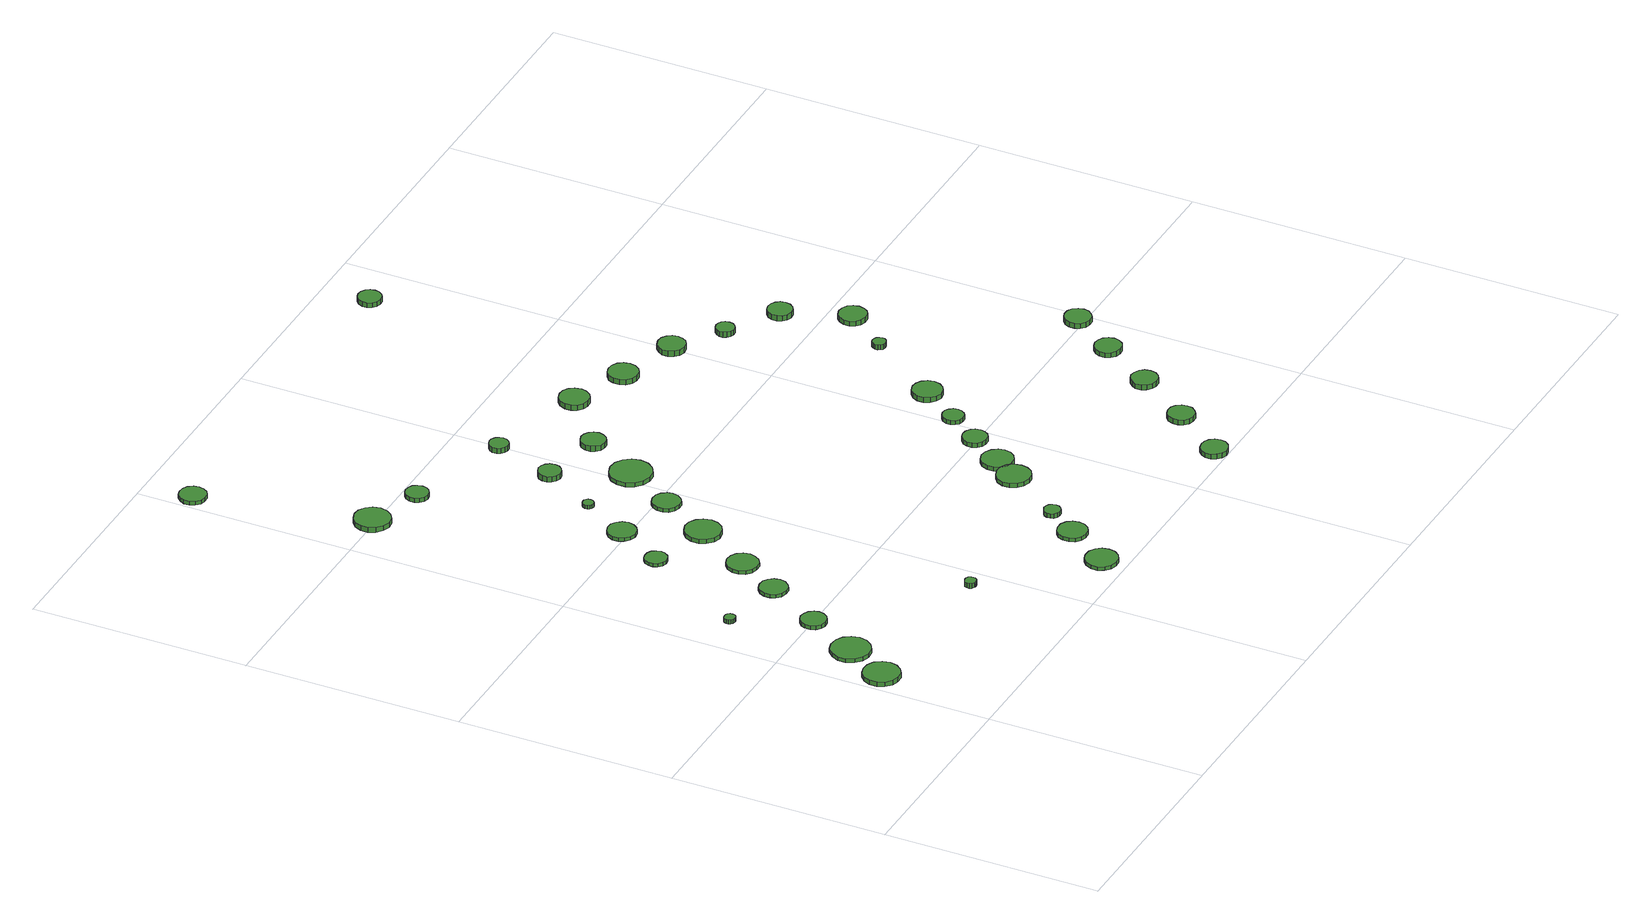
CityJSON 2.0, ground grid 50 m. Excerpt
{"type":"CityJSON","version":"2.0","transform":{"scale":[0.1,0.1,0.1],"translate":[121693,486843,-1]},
"CityObjects":{
"tree1":{"type":"SolitaryVegetationObject","attributes":{"function":"something"},"geometry":[{"type":"MultiSurface","lod":"1","boundaries":[[[0,1,2,3,4,5,6,7,8,9,10,11,12,13,14]],[[15,16,17,18,19,20,21,22,23,24,25,26,27,28,29]],[[0,29,28,1]],[[1,28,27,2]],[[2,27,26,3]],[[3,26,25,4]],[[4,25,24,5]],[[5,24,23,6]],[[6,23,22,7]],[[7,22,21,8]],[[8,21,20,9]],[[9,20,19,10]],[[10,19,18,11]],[[11,18,17,12]],[[12,17,16,13]],[[13,16,15,14]],[[14,15,29,0]]]}]},
"tree2":{"type":"SolitaryVegetationObject","attributes":{"function":"something"},"geometry":[{"type":"MultiSurface","lod":"1","boundaries":[[[30,31,32,33,34,35,36,37,38,39,40,41,42,43,44]],[[45,46,47,48,49,50,51,52,53,54,55,56,57,58,59]],[[30,59,58,31]],[[31,58,57,32]],[[32,57,56,33]],[[33,56,55,34]],[[34,55,54,35]],[[35,54,53,36]],[[36,53,52,37]],[[37,52,51,38]],[[38,51,50,39]],[[39,50,49,40]],[[40,49,48,41]],[[41,48,47,42]],[[42,47,46,43]],[[43,46,45,44]],[[44,45,59,30]]]}]},
"tree3":{"type":"SolitaryVegetationObject","attributes":{"function":"something"},"geometry":[{"type":"MultiSurface","lod":"1","boundaries":[[[60,61,62,63,64,65,66,67,68,69,70,71,72,73,74]],[[75,76,77,78,79,80,81,82,83,84,85,86,87,88,89]],[[60,89,88,61]],[[61,88,87,62]],[[62,87,86,63]],[[63,86,85,64]],[[64,85,84,65]],[[65,84,83,66]],[[66,83,82,67]],[[67,82,81,68]],[[68,81,80,69]],[[69,80,79,70]],[[70,79,78,71]],[[71,78,77,72]],[[72,77,76,73]],[[73,76,75,74]],[[74,75,89,60]]]}]},
"tree4":{"type":"SolitaryVegetationObject","attributes":{"function":"something"},"geometry":[{"type":"MultiSurface","lod":"1","boundaries":[[[90,91,92,93,94,95,96,97,98,99,100,101,102,103,104]],[[105,106,107,108,109,110,111,112,113,114,115,116,117,118,119]],[[90,119,118,91]],[[91,118,117,92]],[[92,117,116,93]],[[93,116,115,94]],[[94,115,114,95]],[[95,114,113,96]],[[96,113,112,97]],[[97,112,111,98]],[[98,111,110,99]],[[99,110,109,100]],[[100,109,108,101]],[[101,108,107,102]],[[102,107,106,103]],[[103,106,105,104]],[[104,105,119,90]]]}]},
"tree5":{"type":"SolitaryVegetationObject","attributes":{"function":"something"},"geometry":[{"type":"MultiSurface","lod":"1","boundaries":[[[120,121,122,123,124,125,126,127,128,129,130,131,132,133,134]],[[135,136,137,138,139,140,141,142,143,144,145,146,147,148,149]],[[120,149,148,121]],[[121,148,147,122]],[[122,147,146,123]],[[123,146,145,124]],[[124,145,144,125]],[[125,144,143,126]],[[126,143,142,127]],[[127,142,141,128]],[[128,141,140,129]],[[129,140,139,130]],[[130,139,138,131]],[[131,138,137,132]],[[132,137,136,133]],[[133,136,135,134]],[[134,135,149,120]]]}]},
"tree6":{"type":"SolitaryVegetationObject","attributes":{"function":"something"},"geometry":[{"type":"MultiSurface","lod":"1","boundaries":[[[150,151,152,153,154,155,156,157,158,159,160,161,162,163,164]],[[165,166,167,168,169,170,171,172,173,174,175,176,177,178,179]],[[150,179,178,151]],[[151,178,177,152]],[[152,177,176,153]],[[153,176,175,154]],[[154,175,174,155]],[[155,174,173,156]],[[156,173,172,157]],[[157,172,171,158]],[[158,171,170,159]],[[159,170,169,160]],[[160,169,168,161]],[[161,168,167,162]],[[162,167,166,163]],[[163,166,165,164]],[[164,165,179,150]]]}]},
"tree7":{"type":"SolitaryVegetationObject","attributes":{"function":"something"},"geometry":[{"type":"MultiSurface","lod":"1","boundaries":[[[180,181,182,183,184,185,186,187,188,189,190,191,192,193,194]],[[195,196,197,198,199,200,201,202,203,204,205,206,207,208,209]],[[180,209,208,181]],[[181,208,207,182]],[[182,207,206,183]],[[183,206,205,184]],[[184,205,204,185]],[[185,204,203,186]],[[186,203,202,187]],[[187,202,201,188]],[[188,201,200,189]],[[189,200,199,190]],[[190,199,198,191]],[[191,198,197,192]],[[192,197,196,193]],[[193,196,195,194]],[[194,195,209,180]]]}]},
"tree8":{"type":"SolitaryVegetationObject","attributes":{"function":"something"},"geometry":[{"type":"MultiSurface","lod":"1","boundaries":[[[210,211,212,213,214,215,216,217,218,219,220,221,222,223,224]],[[225,226,227,228,229,230,231,232,233,234,235,236,237,238,239]],[[210,239,238,211]],[[211,238,237,212]],[[212,237,236,213]],[[213,236,235,214]],[[214,235,234,215]],[[215,234,233,216]],[[216,233,232,217]],[[217,232,231,218]],[[218,231,230,219]],[[219,230,229,220]],[[220,229,228,221]],[[221,228,227,222]],[[222,227,226,223]],[[223,226,225,224]],[[224,225,239,210]]]}]},
"tree9":{"type":"SolitaryVegetationObject","attributes":{"function":"something"},"geometry":[{"type":"MultiSurface","lod":"1","boundaries":[[[240,241,242,243,244,245,246,247,248,249,250,251,252,253,254]],[[255,256,257,258,259,260,261,262,263,264,265,266,267,268,269]],[[240,269,268,241]],[[241,268,267,242]],[[242,267,266,243]],[[243,266,265,244]],[[244,265,264,245]],[[245,264,263,246]],[[246,263,262,247]],[[247,262,261,248]],[[248,261,260,249]],[[249,260,259,250]],[[250,259,258,251]],[[251,258,257,252]],[[252,257,256,253]],[[253,256,255,254]],[[254,255,269,240]]]}]},
"tree10":{"type":"SolitaryVegetationObject","attributes":{"function":"something"},"geometry":[{"type":"MultiSurface","lod":"1","boundaries":[[[270,271,272,273,274,275,276,277,278,279,280,281,282,283,284]],[[285,286,287,288,289,290,291,292,293,294,295,296,297,298,299]],[[270,299,298,271]],[[271,298,297,272]],[[272,297,296,273]],[[273,296,295,274]],[[274,295,294,275]],[[275,294,293,276]],[[276,293,292,277]],[[277,292,291,278]],[[278,291,290,279]],[[279,290,289,280]],[[280,289,288,281]],[[281,288,287,282]],[[282,287,286,283]],[[283,286,285,284]],[[284,285,299,270]]]}]},
"tree11":{"type":"SolitaryVegetationObject","attributes":{"function":"something"},"geometry":[{"type":"MultiSurface","lod":"1","boundaries":[[[300,301,302,303,304,305,306,307,308,309,310,311,312,313,314]],[[315,316,317,318,319,320,321,322,323,324,325,326,327,328,329]],[[300,329,328,301]],[[301,328,327,302]],[[302,327,326,303]],[[303,326,325,304]],[[304,325,324,305]],[[305,324,323,306]],[[306,323,322,307]],[[307,322,321,308]],[[308,321,320,309]],[[309,320,319,310]],[[310,319,318,311]],[[311,318,317,312]],[[312,317,316,313]],[[313,316,315,314]],[[314,315,329,300]]]}]},
"tree12":{"type":"SolitaryVegetationObject","attributes":{"function":"something"},"geometry":[{"type":"MultiSurface","lod":"1","boundaries":[[[330,331,332,333,334,335,336,337,338,339,340,341,342,343,344]],[[345,346,347,348,349,350,351,352,353,354,355,356,357,358,359]],[[330,359,358,331]],[[331,358,357,332]],[[332,357,356,333]],[[333,356,355,334]],[[334,355,354,335]],[[335,354,353,336]],[[336,353,352,337]],[[337,352,351,338]],[[338,351,350,339]],[[339,350,349,340]],[[340,349,348,341]],[[341,348,347,342]],[[342,347,346,343]],[[343,346,345,344]],[[344,345,359,330]]]}]},
"tree13":{"type":"SolitaryVegetationObject","attributes":{"function":"something"},"geometry":[{"type":"MultiSurface","lod":"1","boundaries":[[[360,361,362,363,364,365,366,367,368,369,370,371,372,373,374]],[[375,376,377,378,379,380,381,382,383,384,385,386,387,388,389]],[[360,389,388,361]],[[361,388,387,362]],[[362,387,386,363]],[[363,386,385,364]],[[364,385,384,365]],[[365,384,383,366]],[[366,383,382,367]],[[367,382,381,368]],[[368,381,380,369]],[[369,380,379,370]],[[370,379,378,371]],[[371,378,377,372]],[[372,377,376,373]],[[373,376,375,374]],[[374,375,389,360]]]}]},
"tree14":{"type":"SolitaryVegetationObject","attributes":{"function":"something"},"geometry":[{"type":"MultiSurface","lod":"1","boundaries":[[[390,391,392,393,394,395,396,397,398,399,400,401,402,403,404]],[[405,406,407,408,409,410,411,412,413,414,415,416,417,418,419]],[[390,419,418,391]],[[391,418,417,392]],[[392,417,416,393]],[[393,416,415,394]],[[394,415,414,395]],[[395,414,413,396]],[[396,413,412,397]],[[397,412,411,398]],[[398,411,410,399]],[[399,410,409,400]],[[400,409,408,401]],[[401,408,407,402]],[[402,407,406,403]],[[403,406,405,404]],[[404,405,419,390]]]}]},
"tree15":{"type":"SolitaryVegetationObject","attributes":{"function":"something"},"geometry":[{"type":"MultiSurface","lod":"1","boundaries":[[[420,421,422,423,424,425,426,427,428,429,430,431,432,433,434]],[[435,436,437,438,439,440,441,442,443,444,445,446,447,448,449]],[[420,449,448,421]],[[421,448,447,422]],[[422,447,446,423]],[[423,446,445,424]],[[424,445,444,425]],[[425,444,443,426]],[[426,443,442,427]],[[427,442,441,428]],[[428,441,440,429]],[[429,440,439,430]],[[430,439,438,431]],[[431,438,437,432]],[[432,437,436,433]],[[433,436,435,434]],[[434,435,449,420]]]}]},
"tree16":{"type":"SolitaryVegetationObject","attributes":{"function":"something"},"geometry":[{"type":"MultiSurface","lod":"1","boundaries":[[[450,451,452,453,454,455,456,457,458,459,460,461,462,463,464]],[[465,466,467,468,469,470,471,472,473,474,475,476,477,478,479]],[[450,479,478,451]],[[451,478,477,452]],[[452,477,476,453]],[[453,476,475,454]],[[454,475,474,455]],[[455,474,473,456]],[[456,473,472,457]],[[457,472,471,458]],[[458,471,470,459]],[[459,470,469,460]],[[460,469,468,461]],[[461,468,467,462]],[[462,467,466,463]],[[463,466,465,464]],[[464,465,479,450]]]}]},
"tree17":{"type":"SolitaryVegetationObject","attributes":{"function":"something"},"geometry":[{"type":"MultiSurface","lod":"1","boundaries":[[[480,481,482,483,484,485,486,487,488,489,490,491,492,493,494]],[[495,496,497,498,499,500,501,502,503,504,505,506,507,508,509]],[[480,509,508,481]],[[481,508,507,482]],[[482,507,506,483]],[[483,506,505,484]],[[484,505,504,485]],[[485,504,503,486]],[[486,503,502,487]],[[487,502,501,488]],[[488,501,500,489]],[[489,500,499,490]],[[490,499,498,491]],[[491,498,497,492]],[[492,497,496,493]],[[493,496,495,494]],[[494,495,509,480]]]}]},
"tree18":{"type":"SolitaryVegetationObject","attributes":{"function":"something"},"geometry":[{"type":"MultiSurface","lod":"1","boundaries":[[[510,511,512,513,514,515,516,517,518,519,520,521,522,523,524]],[[525,526,527,528,529,530,531,532,533,534,535,536,537,538,539]],[[510,539,538,511]],[[511,538,537,512]],[[512,537,536,513]],[[513,536,535,514]],[[514,535,534,515]],[[515,534,533,516]],[[516,533,532,517]],[[517,532,531,518]],[[518,531,530,519]],[[519,530,529,520]],[[520,529,528,521]],[[521,528,527,522]],[[522,527,526,523]],[[523,526,525,524]],[[524,525,539,510]]]}]},
"tree19":{"type":"SolitaryVegetationObject","attributes":{"function":"something"},"geometry":[{"type":"MultiSurface","lod":"1","boundaries":[[[540,541,542,543,544,545,546,547,548,549,550,551,552,553,554]],[[555,556,557,558,559,560,561,562,563,564,565,566,567,568,569]],[[540,569,568,541]],[[541,568,567,542]],[[542,567,566,543]],[[543,566,565,544]],[[544,565,564,545]],[[545,564,563,546]],[[546,563,562,547]],[[547,562,561,548]],[[548,561,560,549]],[[549,560,559,550]],[[550,559,558,551]],[[551,558,557,552]],[[552,557,556,553]],[[553,556,555,554]],[[554,555,569,540]]]}]},
"tree20":{"type":"SolitaryVegetationObject","attributes":{"function":"something"},"geometry":[{"type":"MultiSurface","lod":"1","boundaries":[[[570,571,572,573,574,575,576,577,578,579,580,581,582,583,584]],[[585,586,587,588,589,590,591,592,593,594,595,596,597,598,599]],[[570,599,598,571]],[[571,598,597,572]],[[572,597,596,573]],[[573,596,595,574]],[[574,595,594,575]],[[575,594,593,576]],[[576,593,592,577]],[[577,592,591,578]],[[578,591,590,579]],[[579,590,589,580]],[[580,589,588,581]],[[581,588,587,582]],[[582,587,586,583]],[[583,586,585,584]],[[584,585,599,570]]]}]},
"tree21":{"type":"SolitaryVegetationObject","attributes":{"function":"something"},"geometry":[{"type":"MultiSurface","lod":"1","boundaries":[[[600,601,602,603,604,605,606,607,608,609,610,611,612,613,614]],[[615,616,617,618,619,620,621,622,623,624,625,626,627,628,629]],[[600,629,628,601]],[[601,628,627,602]],[[602,627,626,603]],[[603,626,625,604]],[[604,625,624,605]],[[605,624,623,606]],[[606,623,622,607]],[[607,622,621,608]],[[608,621,620,609]],[[609,620,619,610]],[[610,619,618,611]],[[611,618,617,612]],[[612,617,616,613]],[[613,616,615,614]],[[614,615,629,600]]]}]},
"tree22":{"type":"SolitaryVegetationObject","attributes":{"function":"something"},"geometry":[{"type":"MultiSurface","lod":"1","boundaries":[[[630,631,632,633,634,635,636,637,638,639,640,641,642,643,644]],[[645,646,647,648,649,650,651,652,653,654,655,656,657,658,659]],[[630,659,658,631]],[[631,658,657,632]],[[632,657,656,633]],[[633,656,655,634]],[[634,655,654,635]],[[635,654,653,636]],[[636,653,652,637]],[[637,652,651,638]],[[638,651,650,639]],[[639,650,649,640]],[[640,649,648,641]],[[641,648,647,642]],[[642,647,646,643]],[[643,646,645,644]],[[644,645,659,630]]]}]},
"tree23":{"type":"SolitaryVegetationObject","attributes":{"function":"something"},"geometry":[{"type":"MultiSurface","lod":"1","boundaries":[[[660,661,662,663,664,665,666,667,668,669,670,671,672,673,674]],[[675,676,677,678,679,680,681,682,683,684,685,686,687,688,689]],[[660,689,688,661]],[[661,688,687,662]],[[662,687,686,663]],[[663,686,685,664]],[[664,685,684,665]],[[665,684,683,666]],[[666,683,682,667]],[[667,682,681,668]],[[668,681,680,669]],[[669,680,679,670]],[[670,679,678,671]],[[671,678,677,672]],[[672,677,676,673]],[[673,676,675,674]],[[674,675,689,660]]]}]},
"tree24":{"type":"SolitaryVegetationObject","attributes":{"function":"something"},"geometry":[{"type":"MultiSurface","lod":"1","boundaries":[[[690,691,692,693,694,695,696,697,698,699,700,701,702,703,704]],[[705,706,707,708,709,710,711,712,713,714,715,716,717,718,719]],[[690,719,718,691]],[[691,718,717,692]],[[692,717,716,693]],[[693,716,715,694]],[[694,715,714,695]],[[695,714,713,696]],[[696,713,712,697]],[[697,712,711,698]],[[698,711,710,699]],[[699,710,709,700]],[[700,709,708,701]],[[701,708,707,702]],[[702,707,706,703]],[[703,706,705,704]],[[704,705,719,690]]]}]},
"tree25":{"type":"SolitaryVegetationObject","attributes":{"function":"something"},"geometry":[{"type":"MultiSurface","lod":"1","boundaries":[[[720,721,722,723,724,725,726,727,728,729,730,731,732,733,734]],[[735,736,737,738,739,740,741,742,743,744,745,746,747,748,749]],[[720,749,748,721]],[[721,748,747,722]],[[722,747,746,723]],[[723,746,745,724]],[[724,745,744,725]],[[725,744,743,726]],[[726,743,742,727]],[[727,742,741,728]],[[728,741,740,729]],[[729,740,739,730]],[[730,739,738,731]],[[731,738,737,732]],[[732,737,736,733]],[[733,736,735,734]],[[734,735,749,720]]]}]},
"tree26":{"type":"SolitaryVegetationObject","attributes":{"function":"something"},"geometry":[{"type":"MultiSurface","lod":"1","boundaries":[[[750,751,752,753,754,755,756,757,758,759,760,761,762,763,764]],[[765,766,767,768,769,770,771,772,773,774,775,776,777,778,779]],[[750,779,778,751]],[[751,778,777,752]],[[752,777,776,753]],[[753,776,775,754]],[[754,775,774,755]],[[755,774,773,756]],[[756,773,772,757]],[[757,772,771,758]],[[758,771,770,759]],[[759,770,769,760]],[[760,769,768,761]],[[761,768,767,762]],[[762,767,766,763]],[[763,766,765,764]],[[764,765,779,750]]]}]},
"tree27":{"type":"SolitaryVegetationObject","attributes":{"function":"something"},"geometry":[{"type":"MultiSurface","lod":"1","boundaries":[[[780,781,782,783,784,785,786,787,788,789,790,791,792,793,794]],[[795,796,797,798,799,800,801,802,803,804,805,806,807,808,809]],[[780,809,808,781]],[[781,808,807,782]],[[782,807,806,783]],[[783,806,805,784]],[[784,805,804,785]],[[785,804,803,786]],[[786,803,802,787]],[[787,802,801,788]],[[788,801,800,789]],[[789,800,799,790]],[[790,799,798,791]],[[791,798,797,792]],[[792,797,796,793]],[[793,796,795,794]],[[794,795,809,780]]]}]},
"tree28":{"type":"SolitaryVegetationObject","attributes":{"function":"something"},"geometry":[{"type":"MultiSurface","lod":"1","boundaries":[[[810,811,812,813,814,815,816,817,818,819,820,821,822,823,824]],[[825,826,827,828,829,830,831,832,833,834,835,836,837,838,839]],[[810,839,838,811]],[[811,838,837,812]],[[812,837,836,813]],[[813,836,835,814]],[[814,835,834,815]],[[815,834,833,816]],[[816,833,832,817]],[[817,832,831,818]],[[818,831,830,819]],[[819,830,829,820]],[[820,829,828,821]],[[821,828,827,822]],[[822,827,826,823]],[[823,826,825,824]],[[824,825,839,810]]]}]},
"tree29":{"type":"SolitaryVegetationObject","attributes":{"function":"something"},"geometry":[{"type":"MultiSurface","lod":"1","boundaries":[[[840,841,842,843,844,845,846,847,848,849,850,851,852,853,854]],[[855,856,857,858,859,860,861,862,863,864,865,866,867,868,869]],[[840,869,868,841]],[[841,868,867,842]],[[842,867,866,843]],[[843,866,865,844]],[[844,865,864,845]],[[845,864,863,846]],[[846,863,862,847]],[[847,862,861,848]],[[848,861,860,849]],[[849,860,859,850]],[[850,859,858,851]],[[851,858,857,852]],[[852,857,856,853]],[[853,856,855,854]],[[854,855,869,840]]]}]},
"tree30":{"type":"SolitaryVegetationObject","attributes":{"function":"something"},"geometry":[{"type":"MultiSurface","lod":"1","boundaries":[[[870,871,872,873,874,875,876,877,878,879,880,881,882,883,884]],[[885,886,887,888,889,890,891,892,893,894,895,896,897,898,899]],[[870,899,898,871]],[[871,898,897,872]],[[872,897,896,873]],[[873,896,895,874]],[[874,895,894,875]],[[875,894,893,876]],[[876,893,892,877]],[[877,892,891,878]],[[878,891,890,879]],[[879,890,889,880]],[[880,889,888,881]],[[881,888,887,882]],[[882,887,886,883]],[[883,886,885,884]],[[884,885,899,870]]]}]},
"tree31":{"type":"SolitaryVegetationObject","attributes":{"function":"something"},"geometry":[{"type":"MultiSurface","lod":"1","boundaries":[[[900,901,902,903,904,905,906,907,908,909,910,911,912,913,914]],[[915,916,917,918,919,920,921,922,923,924,925,926,927,928,929]],[[900,929,928,901]],[[901,928,927,902]],[[902,927,926,903]],[[903,926,925,904]],[[904,925,924,905]],[[905,924,923,906]],[[906,923,922,907]],[[907,922,921,908]],[[908,921,920,909]],[[909,920,919,910]],[[910,919,918,911]],[[911,918,917,912]],[[912,917,916,913]],[[913,916,915,914]],[[914,915,929,900]]]}]},
"tree32":{"type":"SolitaryVegetationObject","attributes":{"function":"something"},"geometry":[{"type":"MultiSurface","lod":"1","boundaries":[[[930,931,932,933,934,935,936,937,938,939,940,941,942,943,944]],[[945,946,947,948,949,950,951,952,953,954,955,956,957,958,959]],[[930,959,958,931]],[[931,958,957,932]],[[932,957,956,933]],[[933,956,955,934]],[[934,955,954,935]],[[935,954,953,936]],[[936,953,952,937]],[[937,952,951,938]],[[938,951,950,939]],[[939,950,949,940]],[[940,949,948,941]],[[941,948,947,942]],[[942,947,946,943]],[[943,946,945,944]],[[944,945,959,930]]]}]},
"tree33":{"type":"SolitaryVegetationObject","attributes":{"function":"something"},"geometry":[{"type":"MultiSurface","lod":"1","boundaries":[[[960,961,962,963,964,965,966,967,968,969,970,971,972,973,974]],[[975,976,977,978,979,980,981,982,983,984,985,986,987,988,989]],[[960,989,988,961]],[[961,988,987,962]],[[962,987,986,963]],[[963,986,985,964]],[[964,985,984,965]],[[965,984,983,966]],[[966,983,982,967]],[[967,982,981,968]],[[968,981,980,969]],[[969,980,979,970]],[[970,979,978,971]],[[971,978,977,972]],[[972,977,976,973]],[[973,976,975,974]],[[974,975,989,960]]]}]},
"tree34":{"type":"SolitaryVegetationObject","attributes":{"function":"something"},"geometry":[{"type":"MultiSurface","lod":"1","boundaries":[[[990,991,992,993,994,995,996,997,998,999,1000,1001,1002,1003,1004]],[[1005,1006,1007,1008,1009,1010,1011,1012,1013,1014,1015,1016,1017,1018,1019]],[[990,1019,1018,991]],[[991,1018,1017,992]],[[992,1017,1016,993]],[[993,1016,1015,994]],[[994,1015,1014,995]],[[995,1014,1013,996]],[[996,1013,1012,997]],[[997,1012,1011,998]],[[998,1011,1010,999]],[[999,1010,1009,1000]],[[1000,1009,1008,1001]],[[1001,1008,1007,1002]],[[1002,1007,1006,1003]],[[1003,1006,1005,1004]],[[1004,1005,1019,990]]]}]},
"tree35":{"type":"SolitaryVegetationObject","attributes":{"function":"something"},"geometry":[{"type":"MultiSurface","lod":"1","boundaries":[[[1020,1021,1022,1023,1024,1025,1026,1027,1028,1029,1030,1031,1032,1033,1034]],[[1035,1036,1037,1038,1039,1040,1041,1042,1043,1044,1045,1046,1047,1048,1049]],[[1020,1049,1048,1021]],[[1021,1048,1047,1022]],[[1022,1047,1046,1023]],[[1023,1046,1045,1024]],[[1024,1045,1044,1025]],[[1025,1044,1043,1026]],[[1026,1043,1042,1027]],[[1027,1042,1041,1028]],[[1028,1041,1040,1029]],[[1029,1040,1039,1030]],[[1030,1039,1038,1031]],[[1031,1038,1037,1032]],[[1032,1037,1036,1033]],[[1033,1036,1035,1034]],[[1034,1035,1049,1020]]]}]},
"tree36":{"type":"SolitaryVegetationObject","attributes":{"function":"something"},"geometry":[{"type":"MultiSurface","lod":"1","boundaries":[[[1050,1051,1052,1053,1054,1055,1056,1057,1058,1059,1060,1061,1062,1063,1064]],[[1065,1066,1067,1068,1069,1070,1071,1072,1073,1074,1075,1076,1077,1078,1079]],[[1050,1079,1078,1051]],[[1051,1078,1077,1052]],[[1052,1077,1076,1053]],[[1053,1076,1075,1054]],[[1054,1075,1074,1055]],[[1055,1074,1073,1056]],[[1056,1073,1072,1057]],[[1057,1072,1071,1058]],[[1058,1071,1070,1059]],[[1059,1070,1069,1060]],[[1060,1069,1068,1061]],[[1061,1068,1067,1062]],[[1062,1067,1066,1063]],[[1063,1066,1065,1064]],[[1064,1065,1079,1050]]]}]},
"tree37":{"type":"SolitaryVegetationObject","attributes":{"function":"something"},"geometry":[{"type":"MultiSurface","lod":"1","boundaries":[[[1080,1081,1082,1083,1084,1085,1086,1087,1088,1089,1090,1091,1092,1093,1094]],[[1095,1096,1097,1098,1099,1100,1101,1102,1103,1104,1105,1106,1107,1108,1109]],[[1080,1109,1108,1081]],[[1081,1108,1107,1082]],[[1082,1107,1106,1083]],[[1083,1106,1105,1084]],[[1084,1105,1104,1085]],[[1085,1104,1103,1086]],[[1086,1103,1102,1087]],[[1087,1102,1101,1088]],[[1088,1101,1100,1089]],[[1089,1100,1099,1090]],[[1090,1099,1098,1091]],[[1091,1098,1097,1092]],[[1092,1097,1096,1093]],[[1093,1096,1095,1094]],[[1094,1095,1109,1080]]]}]},
"tree38":{"type":"SolitaryVegetationObject","attributes":{"function":"something"},"geometry":[{"type":"MultiSurface","lod":"1","boundaries":[[[1110,1111,1112,1113,1114,1115,1116,1117,1118,1119,1120,1121,1122,1123,1124]],[[1125,1126,1127,1128,1129,1130,1131,1132,1133,1134,1135,1136,1137,1138,1139]],[[1110,1139,1138,1111]],[[1111,1138,1137,1112]],[[1112,1137,1136,1113]],[[1113,1136,1135,1114]],[[1114,1135,1134,1115]],[[1115,1134,1133,1116]],[[1116,1133,1132,1117]],[[1117,1132,1131,1118]],[[1118,1131,1130,1119]],[[1119,1130,1129,1120]],[[1120,1129,1128,1121]],[[1121,1128,1127,1122]],[[1122,1127,1126,1123]],[[1123,1126,1125,1124]],[[1124,1125,1139,1110]]]}]},
"tree39":{"type":"SolitaryVegetationObject","attributes":{"function":"something"},"geometry":[{"type":"MultiSurface","lod":"1","boundaries":[[[1140,1141,1142,1143,1144,1145,1146,1147,1148,1149,1150,1151,1152,1153,1154]],[[1155,1156,1157,1158,1159,1160,1161,1162,1163,1164,1165,1166,1167,1168,1169]],[[1140,1169,1168,1141]],[[1141,1168,1167,1142]],[[1142,1167,1166,1143]],[[1143,1166,1165,1144]],[[1144,1165,1164,1145]],[[1145,1164,1163,1146]],[[1146,1163,1162,1147]],[[1147,1162,1161,1148]],[[1148,1161,1160,1149]],[[1149,1160,1159,1150]],[[1150,1159,1158,1151]],[[1151,1158,1157,1152]],[[1152,1157,1156,1153]],[[1153,1156,1155,1154]],[[1154,1155,1169,1140]]]}]},
"tree40":{"type":"SolitaryVegetationObject","attributes":{"function":"something"},"geometry":[{"type":"MultiSurface","lod":"1","boundaries":[[[1170,1171,1172,1173,1174,1175,1176,1177,1178,1179,1180,1181,1182,1183,1184]],[[1185,1186,1187,1188,1189,1190,1191,1192,1193,1194,1195,1196,1197,1198,1199]],[[1170,1199,1198,1171]],[[1171,1198,1197,1172]],[[1172,1197,1196,1173]],[[1173,1196,1195,1174]],[[1174,1195,1194,1175]],[[1175,1194,1193,1176]],[[1176,1193,1192,1177]],[[1177,1192,1191,1178]],[[1178,1191,1190,1179]],[[1179,1190,1189,1180]],[[1180,1189,1188,1181]],[[1181,1188,1187,1182]],[[1182,1187,1186,1183]],[[1183,1186,1185,1184]],[[1184,1185,1199,1170]]]}]}
},
"vertices":[
[93,277,17],[89,294,17],[79,308,17],[64,316,17],[47,318,17],[31,313,17],[18,301,17],[11,286,17],[11,268,17],[18,253,17],[31,241,17],[47,236,17],[64,237,17],[79,246,17],[89,260,17],[89,260,6],[79,246,6],[64,237,6],[47,236,6],[31,241,6],[18,253,6],[11,268,6],[11,286,6],[18,301,6],[31,313,6],[47,318,6],[64,316,6],[79,308,6],[89,294,6],[93,277,6],
[155,378,15],[151,396,15],[140,411,15],[124,420,15],[105,422,15],[88,417,15],[74,404,15],[66,387,15],[66,369,15],[74,351,15],[88,339,15],[105,333,15],[124,335,15],[140,345,15],[151,360,15],[151,360,6],[140,345,6],[124,335,6],[105,333,6],[88,339,6],[74,351,6],[66,369,6],[66,387,6],[74,404,6],[88,417,6],[105,422,6],[124,420,6],[140,411,6],[151,396,6],[155,378,6],
[116,658,17],[115,663,17],[112,668,17],[107,670,17],[102,671,17],[97,669,17],[93,666,17],[91,661,17],[91,656,17],[93,651,17],[97,647,17],[102,646,17],[107,646,17],[112,649,17],[115,653,17],[115,653,7],[112,649,7],[107,646,7],[102,646,7],[97,647,7],[93,651,7],[91,656,7],[91,661,7],[93,666,7],[97,669,7],[102,671,7],[107,670,7],[112,668,7],[115,663,7],[116,658,7],
[206,498,16],[203,509,16],[196,519,16],[185,525,16],[173,527,16],[162,523,16],[152,515,16],[147,504,16],[147,491,16],[152,480,16],[162,472,16],[173,468,16],[185,470,16],[196,476,16],[203,486,16],[203,486,7],[196,476,7],[185,470,7],[173,468,7],[162,472,7],[152,480,7],[147,491,7],[147,504,7],[152,515,7],[162,523,7],[173,527,7],[185,525,7],[196,519,7],[203,509,7],[206,498,7],
[284,628,15],[281,641,15],[273,652,15],[262,659,15],[249,660,15],[236,656,15],[226,647,15],[221,635,15],[221,622,15],[226,610,15],[236,601,15],[249,597,15],[262,598,15],[273,605,15],[281,615,15],[281,615,7],[273,605,7],[262,598,7],[249,597,7],[236,601,7],[226,610,7],[221,622,7],[221,635,7],[226,647,7],[236,656,7],[249,660,7],[262,659,7],[273,652,7],[281,641,7],[284,628,7],
[271,901,16],[268,911,16],[262,920,16],[253,925,16],[242,926,16],[232,923,16],[224,916,16],[220,906,16],[220,896,16],[224,886,16],[232,879,16],[242,875,16],[253,877,16],[262,882,16],[268,891,16],[268,891,8],[262,882,8],[253,877,8],[242,875,8],[232,879,8],[224,886,8],[220,896,8],[220,906,8],[224,916,8],[232,923,8],[242,926,8],[253,925,8],[262,920,8],[268,911,8],[271,901,8],
[462,262,21],[461,267,21],[458,272,21],[453,275,21],[448,275,21],[443,273,21],[438,270,21],[436,265,21],[436,259,21],[438,254,21],[443,251,21],[448,249,21],[453,250,21],[458,252,21],[461,257,21],[461,257,9],[458,252,9],[453,250,9],[448,249,9],[443,251,9],[438,254,9],[436,259,9],[436,265,9],[438,270,9],[443,273,9],[448,275,9],[453,275,9],[458,272,9],[461,267,9],[462,262,9],
[346,729,15],[342,744,15],[334,756,15],[321,763,15],[306,765,15],[292,760,15],[281,750,15],[275,737,15],[275,722,15],[281,708,15],[292,698,15],[306,694,15],[321,695,15],[334,703,15],[342,715,15],[342,715,7],[334,703,7],[321,695,7],[306,694,7],[292,698,7],[281,708,7],[275,722,7],[275,737,7],[281,750,7],[292,760,7],[306,765,7],[321,763,7],[334,756,7],[342,744,7],[346,729,7],
[160,1505,18],[156,1522,18],[146,1535,18],[132,1544,18],[115,1546,18],[99,1540,18],[86,1529,18],[79,1513,18],[79,1496,18],[86,1481,18],[99,1470,18],[115,1464,18],[132,1466,18],[146,1475,18],[156,1488,18],[156,1488,6],[146,1475,6],[132,1466,6],[115,1464,6],[99,1470,6],[86,1481,6],[79,1496,6],[79,1513,6],[86,1529,6],[99,1540,6],[115,1546,6],[132,1544,6],[146,1535,6],[156,1522,6],[160,1505,6],
[67,1886,17],[64,1898,17],[57,1909,17],[46,1915,17],[33,1916,17],[21,1913,17],[12,1904,17],[6,1892,17],[6,1880,17],[12,1868,17],[21,1859,17],[33,1856,17],[46,1857,17],[57,1863,17],[64,1874,17],[64,1874,8],[57,1863,8],[46,1857,8],[33,1856,8],[21,1859,8],[12,1868,8],[6,1880,8],[6,1892,8],[12,1904,8],[21,1913,8],[33,1916,8],[46,1915,8],[57,1909,8],[64,1898,8],[67,1886,8],
[343,1013,15],[340,1026,15],[332,1037,15],[321,1044,15],[307,1045,15],[294,1041,15],[284,1032,15],[278,1020,15],[278,1006,15],[284,994,15],[294,985,15],[307,980,15],[321,982,15],[332,989,15],[340,1000,15],[340,1000,7],[332,989,7],[321,982,7],[307,980,7],[294,985,7],[284,994,7],[278,1006,7],[278,1020,7],[284,1032,7],[294,1041,7],[307,1045,7],[321,1044,7],[332,1037,7],[340,1026,7],[343,1013,7],
[426,859,17],[422,876,17],[412,889,17],[398,898,17],[381,900,17],[365,894,17],[352,883,17],[345,867,17],[345,850,17],[352,835,17],[365,823,17],[381,818,17],[398,820,17],[412,828,17],[422,842,17],[422,842,7],[412,828,7],[398,820,7],[381,818,7],[365,823,7],[352,835,7],[345,850,7],[345,867,7],[352,883,7],[365,894,7],[381,900,7],[398,898,7],[412,889,7],[422,876,7],[426,859,7],
[695,57,15],[692,72,15],[683,84,15],[669,92,15],[654,93,15],[640,89,15],[629,79,15],[622,65,15],[622,49,15],[629,35,15],[640,25,15],[654,21,15],[669,22,15],[683,30,15],[692,42,15],[692,42,6],[683,30,6],[669,22,6],[654,21,6],[640,25,6],[629,35,6],[622,49,6],[622,65,6],[629,79,6],[640,89,6],[654,93,6],[669,92,6],[683,84,6],[692,72,6],[695,57,6],
[278,1465,16],[276,1476,16],[270,1485,16],[260,1490,16],[249,1491,16],[239,1488,16],[231,1480,16],[227,1471,16],[227,1460,16],[231,1450,16],[239,1442,16],[249,1439,16],[260,1440,16],[270,1446,16],[276,1454,16],[276,1454,6],[270,1446,6],[260,1440,6],[249,1439,6],[239,1442,6],[231,1450,6],[227,1460,6],[227,1471,6],[231,1480,6],[239,1488,6],[249,1491,6],[260,1490,6],[270,1485,6],[276,1476,6],[278,1465,6],
[388,1124,15],[387,1129,15],[384,1133,15],[380,1136,15],[375,1136,15],[370,1135,15],[366,1131,15],[364,1126,15],[364,1121,15],[366,1116,15],[370,1113,15],[375,1111,15],[380,1112,15],[384,1115,15],[387,1119,15],[387,1119,6],[384,1115,6],[380,1112,6],[375,1111,6],[370,1113,6],[366,1116,6],[364,1121,6],[364,1126,6],[366,1131,6],[370,1135,6],[375,1136,6],[380,1136,6],[384,1133,6],[387,1129,6],[388,1124,6],
[486,979,15],[483,991,15],[475,1002,15],[464,1009,15],[451,1010,15],[438,1006,15],[428,997,15],[423,985,15],[423,972,15],[428,960,15],[438,951,15],[451,947,15],[464,948,15],[475,955,15],[483,966,15],[483,966,6],[475,955,6],[464,948,6],[451,947,6],[438,951,6],[428,960,6],[423,972,6],[423,985,6],[428,997,6],[438,1006,6],[451,1010,6],[464,1009,6],[475,1002,6],[483,991,6],[486,979,6],
[762,160,15],[759,174,15],[751,185,15],[739,192,15],[725,193,15],[712,189,15],[701,180,15],[696,167,15],[696,153,15],[701,140,15],[712,131,15],[725,127,15],[739,128,15],[751,135,15],[759,146,15],[759,146,6],[751,135,6],[739,128,6],[725,127,6],[712,131,6],[701,140,6],[696,153,6],[696,167,6],[701,180,6],[712,189,6],[725,193,6],[739,192,6],[751,185,6],[759,174,6],[762,160,6],
[472,1249,19],[470,1260,19],[464,1268,19],[454,1274,19],[444,1275,19],[433,1271,19],[425,1264,19],[421,1254,19],[421,1244,19],[425,1234,19],[433,1227,19],[444,1223,19],[454,1224,19],[464,1230,19],[470,1238,19],[470,1238,6],[464,1230,6],[454,1224,6],[444,1223,6],[433,1227,6],[425,1234,6],[421,1244,6],[421,1254,6],[425,1264,6],[433,1271,6],[444,1275,6],[454,1274,6],[464,1268,6],[470,1260,6],[472,1249,6],
[798,232,17],[796,240,17],[792,246,17],[785,250,17],[777,251,17],[770,248,17],[764,243,17],[761,236,17],[761,228,17],[764,221,17],[770,216,17],[777,213,17],[785,214,17],[792,218,17],[796,224,17],[796,224,6],[792,218,6],[785,214,6],[777,213,6],[770,216,6],[764,221,6],[761,228,6],[761,236,6],[764,243,6],[770,248,6],[777,251,6],[785,250,6],[792,246,6],[796,240,6],[798,232,6],
[571,1096,16],[567,1115,16],[555,1131,16],[538,1141,16],[519,1143,16],[500,1137,16],[485,1124,16],[477,1106,16],[477,1086,16],[485,1068,16],[500,1055,16],[519,1049,16],[538,1051,16],[555,1061,16],[567,1077,16],[567,1077,6],[555,1061,6],[538,1051,6],[519,1049,6],[500,1055,6],[485,1068,6],[477,1086,6],[477,1106,6],[485,1124,6],[500,1137,6],[519,1143,6],[538,1141,6],[555,1131,6],[567,1115,6],[571,1096,6],
[513,1390,22],[511,1399,22],[506,1406,22],[498,1411,22],[489,1412,22],[481,1409,22],[474,1403,22],[470,1395,22],[470,1385,22],[474,1377,22],[481,1371,22],[489,1368,22],[498,1369,22],[506,1374,22],[511,1381,22],[511,1381,9],[506,1374,9],[498,1369,9],[489,1368,9],[481,1371,9],[474,1377,9],[470,1385,9],[470,1395,9],[474,1403,9],[481,1409,9],[489,1412,9],[498,1411,9],[506,1406,9],[511,1399,9],[513,1390,9],
[623,1219,20],[620,1231,20],[613,1240,20],[603,1246,20],[592,1247,20],[580,1243,20],[572,1236,20],[567,1225,20],[567,1213,20],[572,1203,20],[580,1195,20],[592,1191,20],[603,1192,20],[613,1198,20],[620,1208,20],[620,1208,7],[613,1198,7],[603,1192,7],[592,1191,7],[580,1195,7],[572,1203,7],[567,1213,7],[567,1225,7],[572,1236,7],[580,1243,7],[592,1247,7],[603,1246,7],[613,1240,7],[620,1231,7],[623,1219,7],
[906,366,16],[903,382,16],[894,395,16],[880,403,16],[864,404,16],[849,399,16],[837,389,16],[830,374,16],[830,358,16],[837,343,16],[849,333,16],[864,328,16],[880,329,16],[894,337,16],[903,350,16],[903,350,6],[894,337,6],[880,329,6],[864,328,6],[849,333,6],[837,343,6],[830,358,6],[830,374,6],[837,389,6],[849,399,6],[864,404,6],[880,403,6],[894,395,6],[903,382,6],[906,366,6],
[944,424,16],[941,438,16],[932,450,16],[919,458,16],[904,460,16],[890,455,16],[879,445,16],[873,431,16],[873,416,16],[879,402,16],[890,392,16],[904,388,16],[919,389,16],[932,397,16],[941,409,16],[941,409,6],[932,397,6],[919,389,6],[904,388,6],[890,392,6],[879,402,6],[873,416,6],[873,431,6],[879,445,6],[890,455,6],[904,460,6],[919,458,6],[932,450,6],[941,438,6],[944,424,6],
[991,503,17],[988,515,17],[982,524,17],[972,530,17],[960,531,17],[949,528,17],[940,520,17],[936,509,17],[936,498,17],[940,487,17],[949,479,17],[960,476,17],[972,477,17],[982,483,17],[988,492,17],[988,492,6],[982,483,6],[972,477,6],[960,476,6],[949,479,6],[940,487,6],[936,498,6],[936,509,6],[940,520,6],[949,528,6],[960,531,6],[972,530,6],[982,524,6],[988,515,6],[991,503,6],
[761,1328,19],[758,1342,19],[750,1354,19],[738,1361,19],[724,1362,19],[710,1358,19],[700,1348,19],[694,1335,19],[694,1321,19],[700,1308,19],[710,1299,19],[724,1295,19],[738,1296,19],[750,1303,19],[758,1315,19],[758,1315,6],[750,1303,6],[738,1296,6],[724,1295,6],[710,1299,6],[700,1308,6],[694,1321,6],[694,1335,6],[700,1348,6],[710,1358,6],[724,1362,6],[738,1361,6],[750,1354,6],[758,1342,6],[761,1328,6],
[1175,30,19],[1173,43,19],[1165,53,19],[1154,59,19],[1142,60,19],[1130,57,19],[1121,48,19],[1115,37,19],[1115,24,19],[1121,13,19],[1130,4,19],[1142,0,19],[1154,2,19],[1165,8,19],[1173,18,19],[1173,18,7],[1165,8,7],[1154,2,7],[1142,0,7],[1130,4,7],[1121,13,7],[1115,24,7],[1115,37,7],[1121,48,7],[1130,57,7],[1142,60,7],[1154,59,7],[1165,53,7],[1173,43,7],[1175,30,7],
[1043,582,16],[1041,592,16],[1035,600,16],[1027,605,16],[1017,606,16],[1007,603,16],[1000,596,16],[996,587,16],[996,577,16],[1000,568,16],[1007,561,16],[1017,558,16],[1027,559,16],[1035,564,16],[1041,572,16],[1041,572,6],[1035,564,6],[1027,559,6],[1017,558,6],[1007,561,6],[1000,568,6],[996,577,6],[996,587,6],[1000,596,6],[1007,603,6],[1017,606,6],[1027,605,6],[1035,600,6],[1041,592,6],[1043,582,6],
[898,1281,17],[895,1295,17],[887,1306,17],[874,1313,17],[860,1314,17],[847,1310,17],[836,1301,17],[831,1288,17],[831,1274,17],[836,1261,17],[847,1251,17],[860,1247,17],[874,1248,17],[887,1255,17],[895,1267,17],[895,1267,5],[887,1255,5],[874,1248,5],[860,1247,5],[847,1251,5],[836,1261,5],[831,1274,5],[831,1288,5],[836,1301,5],[847,1310,5],[860,1314,5],[874,1313,5],[887,1306,5],[895,1295,5],[898,1281,5],
[1262,151,20],[1260,163,20],[1252,174,20],[1242,180,20],[1229,181,20],[1217,177,20],[1208,169,20],[1203,157,20],[1203,145,20],[1208,133,20],[1217,125,20],[1229,121,20],[1242,122,20],[1252,129,20],[1260,139,20],[1260,139,8],[1252,129,8],[1242,122,8],[1229,121,8],[1217,125,8],[1208,133,8],[1203,145,8],[1203,157,8],[1208,169,8],[1217,177,8],[1229,181,8],[1242,180,8],[1252,174,8],[1260,163,8],[1262,151,8],
[1117,674,17],[1114,688,17],[1106,699,17],[1094,706,17],[1080,708,17],[1066,703,17],[1056,694,17],[1050,681,17],[1050,667,17],[1056,654,17],[1066,645,17],[1080,640,17],[1094,642,17],[1106,649,17],[1114,660,17],[1114,660,5],[1106,649,5],[1094,642,5],[1080,640,5],[1066,645,5],[1056,654,5],[1050,667,5],[1050,681,5],[1056,694,5],[1066,703,5],[1080,708,5],[1094,706,5],[1106,699,5],[1114,688,5],[1117,674,5],
[1035,1235,19],[1032,1248,19],[1025,1258,19],[1014,1265,19],[1001,1266,19],[988,1262,19],[979,1254,19],[973,1242,19],[973,1229,19],[979,1217,19],[988,1208,19],[1001,1204,19],[1014,1206,19],[1025,1212,19],[1032,1223,19],[1032,1223,6],[1025,1212,6],[1014,1206,6],[1001,1204,6],[988,1208,6],[979,1217,6],[973,1229,6],[973,1242,6],[979,1254,6],[988,1262,6],[1001,1266,6],[1014,1265,6],[1025,1258,6],[1032,1248,6],[1035,1235,6],
[1351,281,20],[1349,293,20],[1341,303,20],[1330,309,20],[1318,311,20],[1306,307,20],[1297,298,20],[1291,287,20],[1291,274,20],[1297,263,20],[1306,255,20],[1318,251,20],[1330,252,20],[1341,258,20],[1349,268,20],[1349,268,8],[1341,258,8],[1330,252,8],[1318,251,8],[1306,255,8],[1297,263,8],[1291,274,8],[1291,287,8],[1297,298,8],[1306,307,8],[1318,311,8],[1330,309,8],[1341,303,8],[1349,293,8],[1351,281,8],
[911,1886,22],[909,1897,22],[903,1905,22],[893,1911,22],[882,1912,22],[872,1909,22],[864,1901,22],[859,1891,22],[859,1880,22],[864,1870,22],[872,1863,22],[882,1860,22],[893,1861,22],[903,1866,22],[909,1875,22],[909,1875,10],[903,1866,10],[893,1861,10],[882,1860,10],[872,1863,10],[864,1870,10],[859,1880,10],[859,1891,10],[864,1901,10],[872,1909,10],[882,1912,10],[893,1911,10],[903,1905,10],[909,1897,10],[911,1886,10],
[1216,844,21],[1215,851,21],[1211,856,21],[1206,859,21],[1199,860,21],[1193,858,21],[1189,853,21],[1186,848,21],[1186,841,21],[1189,836,21],[1193,831,21],[1199,829,21],[1206,830,21],[1211,833,21],[1215,838,21],[1215,838,9],[1211,833,9],[1206,830,9],[1199,829,9],[1193,831,9],[1189,836,9],[1186,841,9],[1186,848,9],[1189,853,9],[1193,858,9],[1199,860,9],[1206,859,9],[1211,856,9],[1215,851,9],[1216,844,9],
[1128,1160,22],[1126,1169,22],[1121,1176,22],[1113,1180,22],[1105,1181,22],[1096,1178,22],[1090,1172,22],[1086,1164,22],[1086,1156,22],[1090,1148,22],[1096,1142,22],[1105,1139,22],[1113,1140,22],[1121,1144,22],[1126,1151,22],[1126,1151,9],[1121,1144,9],[1113,1140,9],[1105,1139,9],[1096,1142,9],[1090,1148,9],[1086,1156,9],[1086,1164,9],[1090,1172,9],[1096,1178,9],[1105,1181,9],[1113,1180,9],[1121,1176,9],[1126,1169,9],[1128,1160,9],
[1431,405,20],[1428,417,20],[1421,427,20],[1410,433,20],[1398,435,20],[1386,431,20],[1376,422,20],[1371,411,20],[1371,398,20],[1376,387,20],[1386,379,20],[1398,375,20],[1410,376,20],[1421,382,20],[1428,392,20],[1428,392,8],[1421,382,8],[1410,376,8],[1398,375,8],[1386,379,8],[1376,387,8],[1371,398,8],[1371,411,8],[1376,422,8],[1386,431,8],[1398,435,8],[1410,433,8],[1421,427,8],[1428,417,8],[1431,405,8],
[1239,1083,29],[1237,1094,29],[1230,1103,29],[1220,1109,29],[1208,1110,29],[1197,1107,29],[1189,1099,29],[1184,1088,29],[1184,1077,29],[1189,1066,29],[1197,1058,29],[1208,1055,29],[1220,1056,29],[1230,1062,29],[1237,1071,29],[1237,1071,16],[1230,1062,16],[1220,1056,16],[1208,1055,16],[1197,1058,16],[1189,1066,16],[1184,1077,16],[1184,1088,16],[1189,1099,16],[1197,1107,16],[1208,1110,16],[1220,1109,16],[1230,1103,16],[1237,1094,16],[1239,1083,16],
[1298,939,26],[1295,951,26],[1288,962,26],[1277,968,26],[1264,970,26],[1251,966,26],[1242,957,26],[1236,945,26],[1236,932,26],[1242,920,26],[1251,912,26],[1264,908,26],[1277,909,26],[1288,915,26],[1295,926,26],[1295,926,14],[1288,915,14],[1277,909,14],[1264,908,14],[1251,912,14],[1242,920,14],[1236,932,14],[1236,945,14],[1242,957,14],[1251,966,14],[1264,970,14],[1277,968,14],[1288,962,14],[1295,951,14],[1298,939,14],
[1505,512,20],[1502,524,20],[1495,535,20],[1484,541,20],[1471,542,20],[1459,538,20],[1450,530,20],[1445,518,20],[1445,506,20],[1450,494,20],[1459,486,20],[1471,482,20],[1484,483,20],[1495,490,20],[1502,500,20],[1502,500,8],[1495,490,8],[1484,483,8],[1471,482,8],[1459,486,8],[1450,494,8],[1445,506,8],[1445,518,8],[1450,530,8],[1459,538,8],[1471,542,8],[1484,541,8],[1495,535,8],[1502,524,8],[1505,512,8]
]}
